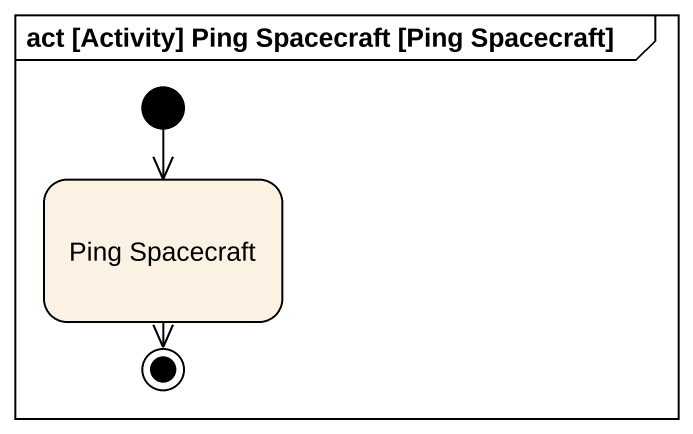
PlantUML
@startuml
mainframe act [Activity] Ping Spacecraft [Ping Spacecraft]
hide empty description
state "Ping Spacecraft" as Ping_Spacecraft
[*] --> Ping_Spacecraft
Ping_Spacecraft --> [*]
@enduml
